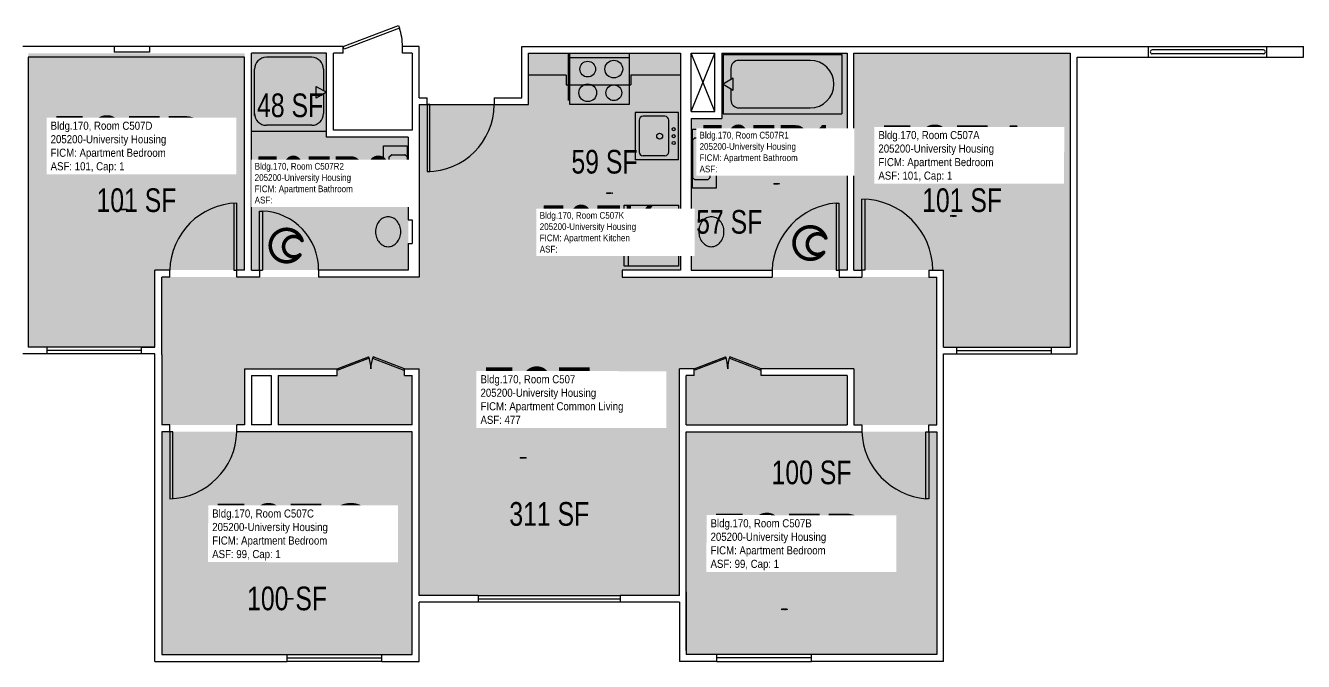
# Model space of a CAD drawing. Header units: inches. Extents: x -88 to 3164, y -86 to 1653.
# Drawn here: x 2012 to 2661, y -52 to 271 of the extents above; entities that cross this region are included whole.
import ezdxf
from ezdxf.enums import TextEntityAlignment as Align

# ---------------------------------------------------------------- set-up
doc = ezdxf.new("R2010")
doc.units = ezdxf.units.IN
doc.header["$LTSCALE"] = 10
doc.header["$MEASUREMENT"] = 0
doc.layers.get('0').update_dxf_attribs({"linetype": 'CONTINUOUS'})
for name, color, linetype in [('A-DOOR', 2, 'CONTINUOUS'), ('A-FLOR', 3, 'CONTINUOUS'), ('A-GLAZ', 1, 'CONTINUOUS'), ('A-IDEN-ICON', 4, 'CONTINUOUS'), ('A-IDEN-RNUM', 7, 'CONTINUOUS'), ('A-IDEN-SNUM', 4, 'CONTINUOUS'), ('A-IDEN-VNUM', 4, 'CONTINUOUS'), ('A-WALL', 5, 'CONTINUOUS'), ('AREA-TEXT', 3, 'CONTINUOUS'), ('P-SANR-FIXT', 2, 'CONTINUOUS'), ('Rooms-Category-Color', 7, 'CONTINUOUS'), ('Rooms-College-Color', 7, 'CONTINUOUS'), ('Rooms-Department-Color', 7, 'CONTINUOUS'), ('Rooms-Division-Color', 7, 'CONTINUOUS'), ('Rooms-Information', 7, 'CONTINUOUS')]:
    doc.layers.add(name, color=color, linetype=linetype)
doc.styles.add('CP_AREA', font='arial.ttf', dxfattribs={"height": 15})
doc.styles.add('CP_ROOMVNUMBER', font='arial.ttf', dxfattribs={"width": 0.85, "height": 0.075})
doc.styles.add('ROOMSNUMBER', font='TXT.SHX', dxfattribs={"height": 1})

# ---------------------------------------------------------------- blocks, each defined once
blk = doc.blocks.new('CPBATH')
at = {"color": 0, "linetype": 'ByBlock', "const_width": 0.0127}
for points in [[(0.0571, 0.0168, 0.861492), (-0.0551, 0, 1)], [(-0.0551, 0, 0.726902), (0.0487, -0.0337, 1)], [(0.0571, 0.0168, 0.729002), (-0.0084, -0.0042, 1)], [(-0.0084, -0.0042, 0.609468), (0.0487, -0.0337, 1)]]:
    blk.add_lwpolyline(points, format="xyb", dxfattribs=at)
at = {"color": 0, "linetype": 'ByBlock', "const_width": 0.00637}
for points in [[(0.0544, 0.0152, 1), (0.0599, 0.0184, 1)], [(0.0459, -0.0353, 1), (0.0515, -0.0321, 1)]]:
    blk.add_lwpolyline(points, format="xyb", close=True, dxfattribs=at)

msp = doc.modelspace()

# ---------------------------------------------------------------- hatches: boundary and pattern name
at = {"layer": 'Rooms-Category-Color', "true_color": 0x728ef3}
for points in [[(2078.11, 107.7), (2013.86, 107.7), (2013.86, 256.7), (2123.61, 256.7), (2123.61, 146.7), (2078.11, 146.7)], [(2165.11, 256.7), (2165.11, 214.2), (2206.61, 214.2), (2206.61, 146.7), (2127.11, 146.7), (2127.11, 256.7)], [(2267.61, 256.7), (2344.61, 256.7), (2344.61, 146.7), (2267.61, 146.7)], [(2365.61, 256.7), (2429.11, 256.7), (2429.11, 146.7), (2350.11, 146.7), (2350.11, 223.7), (2365.61, 223.7)], [(2432.61, 256.7), (2542.36, 256.7), (2542.36, 107.7), (2478.11, 107.7), (2478.11, 146.7), (2432.61, 146.7)], [(2081.61, 68.2), (2081.61, 143.2), (2212.11, 143.2), (2212.11, 230.7), (2267.61, 230.7), (2267.61, 146.7), (2315.12, 146.7), (2315.12, 143.2), (2474.61, 143.2), (2474.61, 68.2), (2432.61, 68.2), (2432.61, 96.7), (2385.61, 96.7), (2385.61, 93.2), (2429.11, 93.2), (2429.11, 68.2), (2347.61, 68.2), (2347.61, 93.2), (2351.61, 93.2), (2351.61, 96.7), (2344.11, 96.7), (2344.11, -18.3), (2212.11, -18.3), (2212.11, 96.7), (2204.61, 96.7), (2204.61, 93.2), (2208.61, 93.2), (2208.61, 68.2), (2140.61, 68.2), (2140.61, 93.2), (2170.61, 93.2), (2170.61, 96.7), (2123.61, 96.7), (2123.61, 68.2)], [(2208.61, 64.7), (2081.61, 64.7), (2081.61, -48.3), (2208.61, -48.3)], [(2347.61, 64.7), (2474.61, 64.7), (2474.61, -48.3), (2347.61, -48.3)]]:
    msp.add_hatch(color=171, dxfattribs=at).paths.add_polyline_path(points)
at = {"layer": 'Rooms-College-Color', "true_color": 0xadadad}
for points in [[(2078.11, 107.7), (2013.86, 107.7), (2013.86, 256.7), (2123.61, 256.7), (2123.61, 146.7), (2078.11, 146.7)], [(2165.11, 256.7), (2165.11, 214.2), (2206.61, 214.2), (2206.61, 146.7), (2127.11, 146.7), (2127.11, 256.7)], [(2267.61, 256.7), (2344.61, 256.7), (2344.61, 146.7), (2267.61, 146.7)], [(2365.61, 256.7), (2429.11, 256.7), (2429.11, 146.7), (2350.11, 146.7), (2350.11, 223.7), (2365.61, 223.7)], [(2432.61, 256.7), (2542.36, 256.7), (2542.36, 107.7), (2478.11, 107.7), (2478.11, 146.7), (2432.61, 146.7)], [(2081.61, 68.2), (2081.61, 143.2), (2212.11, 143.2), (2212.11, 230.7), (2267.61, 230.7), (2267.61, 146.7), (2315.12, 146.7), (2315.12, 143.2), (2474.61, 143.2), (2474.61, 68.2), (2432.61, 68.2), (2432.61, 96.7), (2385.61, 96.7), (2385.61, 93.2), (2429.11, 93.2), (2429.11, 68.2), (2347.61, 68.2), (2347.61, 93.2), (2351.61, 93.2), (2351.61, 96.7), (2344.11, 96.7), (2344.11, -18.3), (2212.11, -18.3), (2212.11, 96.7), (2204.61, 96.7), (2204.61, 93.2), (2208.61, 93.2), (2208.61, 68.2), (2140.61, 68.2), (2140.61, 93.2), (2170.61, 93.2), (2170.61, 96.7), (2123.61, 96.7), (2123.61, 68.2)], [(2208.61, 64.7), (2081.61, 64.7), (2081.61, -48.3), (2208.61, -48.3)], [(2347.61, 64.7), (2474.61, 64.7), (2474.61, -48.3), (2347.61, -48.3)]]:
    msp.add_hatch(color=253, dxfattribs=at).paths.add_polyline_path(points)
at = {"layer": 'Rooms-Department-Color', "true_color": 0x604aed}
for points in [[(2078.11, 107.7), (2013.86, 107.7), (2013.86, 256.7), (2123.61, 256.7), (2123.61, 146.7), (2078.11, 146.7)], [(2165.11, 256.7), (2165.11, 214.2), (2206.61, 214.2), (2206.61, 146.7), (2127.11, 146.7), (2127.11, 256.7)], [(2267.61, 256.7), (2344.61, 256.7), (2344.61, 146.7), (2267.61, 146.7)], [(2365.61, 256.7), (2429.11, 256.7), (2429.11, 146.7), (2350.11, 146.7), (2350.11, 223.7), (2365.61, 223.7)], [(2432.61, 256.7), (2542.36, 256.7), (2542.36, 107.7), (2478.11, 107.7), (2478.11, 146.7), (2432.61, 146.7)], [(2081.61, 68.2), (2081.61, 143.2), (2212.11, 143.2), (2212.11, 230.7), (2267.61, 230.7), (2267.61, 146.7), (2315.12, 146.7), (2315.12, 143.2), (2474.61, 143.2), (2474.61, 68.2), (2432.61, 68.2), (2432.61, 96.7), (2385.61, 96.7), (2385.61, 93.2), (2429.11, 93.2), (2429.11, 68.2), (2347.61, 68.2), (2347.61, 93.2), (2351.61, 93.2), (2351.61, 96.7), (2344.11, 96.7), (2344.11, -18.3), (2212.11, -18.3), (2212.11, 96.7), (2204.61, 96.7), (2204.61, 93.2), (2208.61, 93.2), (2208.61, 68.2), (2140.61, 68.2), (2140.61, 93.2), (2170.61, 93.2), (2170.61, 96.7), (2123.61, 96.7), (2123.61, 68.2)], [(2208.61, 64.7), (2081.61, 64.7), (2081.61, -48.3), (2208.61, -48.3)], [(2347.61, 64.7), (2474.61, 64.7), (2474.61, -48.3), (2347.61, -48.3)]]:
    msp.add_hatch(color=173, dxfattribs=at).paths.add_polyline_path(points)
at = {"layer": 'Rooms-Division-Color', "true_color": 0x604aed}
for points in [[(2078.11, 107.7), (2013.86, 107.7), (2013.86, 256.7), (2123.61, 256.7), (2123.61, 146.7), (2078.11, 146.7)], [(2165.11, 256.7), (2165.11, 214.2), (2206.61, 214.2), (2206.61, 146.7), (2127.11, 146.7), (2127.11, 256.7)], [(2267.61, 256.7), (2344.61, 256.7), (2344.61, 146.7), (2267.61, 146.7)], [(2365.61, 256.7), (2429.11, 256.7), (2429.11, 146.7), (2350.11, 146.7), (2350.11, 223.7), (2365.61, 223.7)], [(2432.61, 256.7), (2542.36, 256.7), (2542.36, 107.7), (2478.11, 107.7), (2478.11, 146.7), (2432.61, 146.7)], [(2081.61, 68.2), (2081.61, 143.2), (2212.11, 143.2), (2212.11, 230.7), (2267.61, 230.7), (2267.61, 146.7), (2315.12, 146.7), (2315.12, 143.2), (2474.61, 143.2), (2474.61, 68.2), (2432.61, 68.2), (2432.61, 96.7), (2385.61, 96.7), (2385.61, 93.2), (2429.11, 93.2), (2429.11, 68.2), (2347.61, 68.2), (2347.61, 93.2), (2351.61, 93.2), (2351.61, 96.7), (2344.11, 96.7), (2344.11, -18.3), (2212.11, -18.3), (2212.11, 96.7), (2204.61, 96.7), (2204.61, 93.2), (2208.61, 93.2), (2208.61, 68.2), (2140.61, 68.2), (2140.61, 93.2), (2170.61, 93.2), (2170.61, 96.7), (2123.61, 96.7), (2123.61, 68.2)], [(2208.61, 64.7), (2081.61, 64.7), (2081.61, -48.3), (2208.61, -48.3)], [(2347.61, 64.7), (2474.61, 64.7), (2474.61, -48.3), (2347.61, -48.3)]]:
    msp.add_hatch(color=173, dxfattribs=at).paths.add_polyline_path(points)

# ---------------------------------------------------------------- linework, layer by layer
at = {"layer": 'A-DOOR'}
for p, q in [((2173.61, 260.2), (2201.68, 270.79)), ((2202.18, 269.46), (2174.11, 258.87)), ((2201.68, 270.79), (2202.18, 269.46)), ((2174.11, 258.87), (2173.61, 260.2)), ((2216.11, 230.7), (2216.11, 196.7)), ((2217.61, 230.7), (2216.11, 230.7)), ((2216.11, 230.7), (2250.11, 230.7)), ((2217.61, 196.7), (2217.61, 230.7)), ((2216.11, 196.7), (2217.61, 196.7)), ((2436.61, 146.7), (2436.61, 182.7)), ((2438.11, 182.7), (2438.11, 146.7)), ((2118.11, 180.7), (2118.11, 146.7)), ((2119.61, 146.7), (2119.61, 180.7)), ((2131.11, 176.7), (2132.61, 176.7)), ((2131.11, 146.7), (2131.11, 176.7)), ((2132.61, 176.7), (2132.61, 146.7)), ((2423.61, 180.7), (2425.11, 180.7)), ((2423.61, 180.7), (2423.61, 146.7)), ((2425.11, 146.7), (2425.11, 180.7)), ((2118.11, 146.7), (2119.61, 146.7)), ((2131.11, 146.7), (2132.61, 146.7)), ((2423.61, 146.7), (2425.11, 146.7)), ((2438.11, 146.7), (2436.61, 146.7)), ((2170.61, 96.7), (2186.48, 102.78)), ((2186.74, 102.12), (2170.86, 96.04)), ((2186.48, 102.78), (2186.74, 102.12)), ((2188.74, 102.78), (2188.48, 102.12)), ((2188.48, 102.12), (2204.36, 96.04)), ((2204.61, 96.7), (2188.74, 102.78)), ((2351.61, 96.7), (2367.48, 102.78)), ((2367.74, 102.12), (2351.86, 96.04)), ((2367.48, 102.78), (2367.74, 102.12)), ((2369.74, 102.78), (2369.48, 102.12)), ((2369.48, 102.12), (2385.36, 96.04)), ((2385.61, 96.7), (2369.74, 102.78)), ((2170.86, 96.04), (2170.61, 96.7)), ((2204.36, 96.04), (2204.61, 96.7)), ((2351.86, 96.04), (2351.61, 96.7)), ((2385.36, 96.04), (2385.61, 96.7)), ((2087.11, 64.7), (2085.61, 64.7)), ((2085.61, 64.7), (2085.61, 30.7)), ((2087.11, 30.7), (2087.11, 64.7)), ((2469.11, 30.7), (2469.11, 64.7)), ((2469.11, 64.7), (2470.61, 64.7)), ((2470.61, 64.7), (2470.61, 30.7)), ((2470.61, 30.7), (2469.11, 30.7))]:
    msp.add_line(p, q, dxfattribs=at)
for centre, radius, start, end in [((2176.42, 260.57), 27.2, 359.22408, 19.05218), ((2216.11, 230.7), 34, 270, 360), ((2436.61, 146.7), 36, 360, 90), ((2120.57, 145.74), 34.97, 91.57576, 178.42424), ((2131.34, 146.95), 29.77, 359.51034, 87.55206), ((2426.71, 145.2), 35.64, 94.99827, 177.58607), ((2170.61, 96.7), 17, 360, 20.97746), ((2204.61, 96.7), 17, 159.02254, 180), ((2351.61, 96.7), 17, 360, 20.97746), ((2385.61, 96.7), 17, 159.02254, 180), ((2084.65, 65.66), 34.97, 271.57576, 358.42424), ((2472.25, 66.23), 35.67, 182.4645, 264.95117)]:
    msp.add_arc(centre, radius, start, end, dxfattribs=at)
at = {"layer": 'A-FLOR'}
for p, q in [((2350.11, 227.2), (2362.11, 256.7)), ((2362.11, 227.2), (2350.11, 256.7)), ((2640.32, 258.44), (2583.88, 258.44)), ((2640.32, 256.44), (2583.88, 256.44))]:
    msp.add_line(p, q, dxfattribs=at)
at = {"layer": 'A-FLOR', "extrusion": (-0.000343011, -2.72905e-11, 1)}
msp.add_arc((2583.88, 257.44, -0.89), 1, 90, 270, dxfattribs=at)
at = {"layer": 'A-FLOR', "extrusion": (-0.000343011, -2.72906e-11, 1)}
msp.add_arc((2640.31, 257.44, -0.91), 1, 270, 90, dxfattribs=at)
at = {"layer": 'A-GLAZ'}
for p, q in [((2071.36, 107.7), (2023.36, 107.7)), ((2071.36, 105.95), (2023.36, 105.95)), ((2071.36, 104.2), (2023.36, 104.2)), ((2484.86, 107.7), (2532.86, 107.7)), ((2484.86, 105.95), (2532.86, 105.95)), ((2484.86, 104.2), (2532.86, 104.2)), ((2242.11, -18.3), (2314.11, -18.3)), ((2242.11, -20.05), (2314.11, -20.05)), ((2314.11, -21.8), (2242.11, -21.8)), ((2145.11, -48.3), (2193.11, -48.3)), ((2145.11, -50.05), (2193.11, -50.05)), ((2193.11, -51.8), (2145.11, -51.8)), ((2411.11, -48.3), (2363.11, -48.3)), ((2411.11, -50.05), (2363.11, -50.05)), ((2363.11, -51.8), (2411.11, -51.8))]:
    msp.add_line(p, q, dxfattribs=at)
at = {"layer": 'A-WALL'}
for p, q in [((2057.36, 260.2), (2011.11, 260.2)), ((2075.36, 260.2), (2057.36, 260.2)), ((2057.36, 260.2), (2057.36, 257.2)), ((2075.36, 260.2), (2075.36, 257.2)), ((2173.61, 260.2), (2075.36, 260.2)), ((2173.61, 256.7), (2173.61, 260.2)), ((2203.61, 256.7), (2203.61, 260.2)), ((2212.11, 260.2), (2203.61, 260.2)), ((2212.11, 234.2), (2212.11, 260.2)), ((2264.11, 234.2), (2264.11, 260.2)), ((2264.11, 260.2), (2545.11, 260.2)), ((2544.11, 260.2), (2581.88, 260.19)), ((2581.88, 260.19), (2581.88, 254.69)), ((2581.88, 260.19), (2641.88, 260.19)), ((2641.88, 260.19), (2641.88, 254.68)), ((2641.88, 260.19), (2660.61, 260.19)), ((2660.61, 254.69), (2660.61, 260.19)), ((2123.61, 254.7), (2013.86, 254.7)), ((2013.86, 254.7), (2013.86, 107.7)), ((2075.36, 257.2), (2057.36, 257.2)), ((2123.61, 146.7), (2123.61, 254.7)), ((2165.11, 256.7), (2127.11, 256.7)), ((2127.11, 146.7), (2127.11, 256.7)), ((2165.11, 214.2), (2165.11, 256.7)), ((2173.61, 256.7), (2168.61, 256.7)), ((2168.61, 217.7), (2168.61, 256.7)), ((2208.61, 256.7), (2203.61, 256.7)), ((2208.61, 256.7), (2208.61, 217.7)), ((2267.61, 256.7), (2344.61, 256.7)), ((2267.61, 230.7), (2267.61, 256.7)), ((2344.61, 256.7), (2344.61, 146.7)), ((2350.11, 256.7), (2362.11, 256.7)), ((2350.11, 227.2), (2350.11, 256.7)), ((2362.11, 227.2), (2362.11, 256.7)), ((2365.61, 256.7), (2429.11, 256.7)), ((2365.61, 256.7), (2365.61, 223.7)), ((2429.11, 256.7), (2429.11, 146.7)), ((2432.61, 256.7), (2542.36, 256.7)), ((2432.61, 146.7), (2432.61, 256.7)), ((2542.36, 256.7), (2542.36, 107.7)), ((2545.86, 104.2), (2545.88, 254.7)), ((2545.88, 254.7), (2581.88, 254.69)), ((2581.88, 254.69), (2641.88, 254.68)), ((2641.88, 254.69), (2660.61, 254.69)), ((2660.14, 254.69), (2660.61, 254.69)), ((2212.11, 234.2), (2216.11, 234.2)), ((2216.11, 230.7), (2216.11, 234.2)), ((2250.11, 234.2), (2264.11, 234.2)), ((2250.11, 234.2), (2250.11, 230.7)), ((2212.11, 230.7), (2212.11, 143.2)), ((2212.11, 230.7), (2216.11, 230.7)), ((2250.11, 230.7), (2267.61, 230.7)), ((2350.11, 227.2), (2362.11, 227.2)), ((2350.11, 223.7), (2365.61, 223.7)), ((2350.11, 223.7), (2350.11, 172.2)), ((2206.61, 214.2), (2165.11, 214.2)), ((2208.61, 217.7), (2168.61, 217.7)), ((2206.61, 214.2), (2206.61, 172.2)), ((2206.61, 172.2), (2208.61, 172.2)), ((2208.61, 172.2), (2208.61, 160.2)), ((2350.11, 172.2), (2348.1, 172.2)), ((2348.1, 172.2), (2348.1, 160.2)), ((2206.61, 160.2), (2206.61, 146.7)), ((2206.61, 160.2), (2208.61, 160.2)), ((2350.11, 160.2), (2348.1, 160.2)), ((2350.11, 160.2), (2350.11, 146.7)), ((2085.61, 146.7), (2078.11, 146.7)), ((2078.11, 107.7), (2078.11, 146.7)), ((2085.61, 143.2), (2081.61, 143.2)), ((2081.61, 103.7), (2081.61, 143.2)), ((2085.61, 143.2), (2085.61, 146.7)), ((2119.61, 143.2), (2119.61, 146.7)), ((2123.61, 146.7), (2119.61, 146.7)), ((2131.11, 143.2), (2119.61, 143.2)), ((2127.11, 146.7), (2131.11, 146.7)), ((2131.11, 146.7), (2131.11, 143.2)), ((2131.11, 146.7), (2131.11, 143.2)), ((2161.11, 146.7), (2161.11, 143.2)), ((2206.61, 146.7), (2161.11, 146.7)), ((2212.11, 143.2), (2161.11, 143.2)), ((2315.12, 146.7), (2315.12, 143.2)), ((2344.61, 146.7), (2315.12, 146.7)), ((2315.12, 143.2), (2344.61, 143.2)), ((2344.61, 143.2), (2391.11, 143.2)), ((2350.11, 146.7), (2391.11, 146.7)), ((2367.73, 146.7), (2387.11, 146.7)), ((2391.11, 146.7), (2391.11, 143.2)), ((2425.11, 146.7), (2425.11, 143.2)), ((2429.11, 146.7), (2425.11, 146.7)), ((2425.11, 143.2), (2436.61, 143.2)), ((2432.61, 146.7), (2436.61, 146.7)), ((2436.61, 146.7), (2436.61, 143.2)), ((2436.61, 146.7), (2436.61, 143.2)), ((2470.61, 146.7), (2470.61, 143.2)), ((2470.61, 146.7), (2478.11, 146.7)), ((2470.61, 143.2), (2474.61, 143.2)), ((2474.61, 104.2), (2474.61, 143.2)), ((2478.11, 107.7), (2478.11, 146.7)), ((2023.36, 104.2), (2011.11, 104.2)), ((2023.36, 107.7), (2013.86, 107.7)), ((2023.36, 104.2), (2023.36, 107.7)), ((2071.36, 107.7), (2078.11, 107.7)), ((2078.11, 107.7), (2071.36, 107.7)), ((2071.36, 104.2), (2071.36, 107.7)), ((2078.11, 104.2), (2071.36, 104.2)), ((2078.11, -51.8), (2078.11, 104.2)), ((2474.61, 68.2), (2474.61, 104.2)), ((2478.11, 107.7), (2484.86, 107.7)), ((2478.11, -51.8), (2478.11, 104.2)), ((2478.11, 104.2), (2484.86, 104.2)), ((2484.86, 104.2), (2484.86, 107.7)), ((2532.86, 107.7), (2542.36, 107.7)), ((2532.86, 104.2), (2532.86, 107.7)), ((2532.86, 104.2), (2545.11, 104.2)), ((2545.11, 104.2), (2545.86, 104.2)), ((2081.61, 103.7), (2081.61, 68.2)), ((2123.61, 96.7), (2170.61, 96.7)), ((2123.61, 96.7), (2123.61, 68.2)), ((2127.11, 93.2), (2137.11, 93.2)), ((2127.11, 93.2), (2127.11, 68.2)), ((2137.11, 93.2), (2137.11, 68.2)), ((2140.61, 93.2), (2170.61, 93.2)), ((2140.61, 93.2), (2140.61, 68.2)), ((2170.61, 93.2), (2170.61, 96.7)), ((2204.61, 93.2), (2204.61, 96.7)), ((2204.61, 96.7), (2212.11, 96.7)), ((2204.61, 93.2), (2208.61, 93.2)), ((2208.61, 68.2), (2208.61, 93.2)), ((2212.11, -18.3), (2212.11, 96.7)), ((2351.61, 96.7), (2344.11, 96.7)), ((2344.11, -18.3), (2344.11, 96.7)), ((2351.61, 93.2), (2347.61, 93.2)), ((2347.61, 68.2), (2347.61, 93.2)), ((2351.61, 93.2), (2351.61, 96.7)), ((2385.61, 93.2), (2385.61, 96.7)), ((2432.61, 96.7), (2385.61, 96.7)), ((2429.11, 93.2), (2385.61, 93.2)), ((2429.11, 93.2), (2429.11, 68.2)), ((2432.61, 96.7), (2432.61, 68.2)), ((2085.61, 68.2), (2081.61, 68.2)), ((2085.61, 64.7), (2085.61, 68.2)), ((2119.61, 64.7), (2119.61, 68.2)), ((2123.61, 68.2), (2119.61, 68.2)), ((2137.11, 68.2), (2127.11, 68.2)), ((2208.61, 68.2), (2140.61, 68.2)), ((2347.61, 68.2), (2429.11, 68.2)), ((2432.61, 68.2), (2436.61, 68.2)), ((2436.61, 68.2), (2436.61, 64.7)), ((2470.61, 68.2), (2474.61, 68.2)), ((2470.61, 64.7), (2470.61, 68.2)), ((2081.61, 64.7), (2081.61, -48.3)), ((2085.61, 64.7), (2081.61, 64.7)), ((2208.61, 64.7), (2119.61, 64.7)), ((2208.61, -16.55), (2208.61, 64.7)), ((2347.61, 64.7), (2436.61, 64.7)), ((2347.61, -16.55), (2347.61, 64.7)), ((2470.61, 64.7), (2474.61, 64.7)), ((2474.61, 64.7), (2474.61, -48.3)), ((2208.61, -48.3), (2208.61, -16.55)), ((2242.11, -18.3), (2212.11, -18.3)), ((2242.11, -18.3), (2242.11, -21.8)), ((2344.11, -18.3), (2314.11, -18.3)), ((2314.11, -18.3), (2314.11, -21.8)), ((2347.61, -16.55), (2347.61, -48.3)), ((2347.61, -46.3), (2347.61, -16.55)), ((2242.11, -21.8), (2212.11, -21.8)), ((2212.11, -51.8), (2212.11, -21.8)), ((2344.11, -21.8), (2314.11, -21.8)), ((2344.11, -21.8), (2344.11, -51.8)), ((2078.11, -51.8), (2145.11, -51.8)), ((2081.61, -48.3), (2145.11, -48.3)), ((2145.11, -51.8), (2145.11, -48.3)), ((2193.11, -48.3), (2208.61, -48.3)), ((2193.11, -51.8), (2193.11, -48.3)), ((2193.11, -51.8), (2212.11, -51.8)), ((2363.11, -51.8), (2344.11, -51.8)), ((2363.11, -48.3), (2347.61, -48.3)), ((2363.11, -51.8), (2363.11, -48.3)), ((2474.61, -48.3), (2411.11, -48.3)), ((2411.11, -51.8), (2411.11, -48.3)), ((2478.11, -51.8), (2411.11, -51.8))]:
    msp.add_line(p, q, dxfattribs=at)
at = {"layer": 'P-SANR-FIXT'}
for p, q in [((2157.61, 254.67), (2134.61, 254.67)), ((2287.61, 256.7), (2287.61, 232.7)), ((2288.61, 230.7), (2288.61, 256.7)), ((2288.61, 254.62), (2318.61, 254.62)), ((2318.61, 256.7), (2318.61, 230.7)), ((2366.23, 256.07), (2426.48, 256.07)), ((2366.23, 256.07), (2366.23, 226.07)), ((2410.42, 253.12), (2374.27, 253.12)), ((2426.48, 256.07), (2426.48, 226.07)), ((2128.61, 225.17), (2128.61, 248.67)), ((2163.61, 248.67), (2163.61, 237.78)), ((2370.25, 249.11), (2370.25, 243.39)), ((2159.91, 239.92), (2165.11, 236.92)), ((2159.91, 233.92), (2159.91, 239.92)), ((2286.61, 245.63), (2267.61, 245.63)), ((2286.61, 245.63), (2286.61, 240.7)), ((2286.61, 240.7), (2319.54, 240.7)), ((2319.54, 245.63), (2319.54, 240.7)), ((2344.61, 245.63), (2319.54, 245.63)), ((2371.43, 244.07), (2366.23, 241.07)), ((2366.23, 241.07), (2371.43, 238.07)), ((2371.43, 238.07), (2371.43, 244.07)), ((2165.11, 236.92), (2159.91, 233.92)), ((2163.61, 236.05), (2163.61, 226.17)), ((2370.25, 238.75), (2370.25, 233.04)), ((2318.61, 230.7), (2288.61, 230.7)), ((2374.27, 229.02), (2410.42, 229.02)), ((2343.7, 226.74), (2321.7, 226.74)), ((2321.7, 226.74), (2321.7, 202.74)), ((2323.7, 222.74), (2323.7, 206.74)), ((2336.7, 224.74), (2325.7, 224.74)), ((2338.7, 206.74), (2338.7, 222.74)), ((2343.7, 202.74), (2343.7, 226.74)), ((2366.23, 226.07), (2426.48, 226.07)), ((2127.11, 217.2), (2165.11, 217.2)), ((2157.61, 220.17), (2134.61, 220.17)), ((2350.73, 188.28), (2350.73, 218.28)), ((2350.73, 218.28), (2362.73, 218.28)), ((2362.73, 218.28), (2362.73, 188.28)), ((2193.98, 179.78), (2193.98, 209.78)), ((2193.98, 209.78), (2205.98, 209.78)), ((2205.98, 209.78), (2205.98, 179.78)), ((2351.61, 213.57), (2350.73, 212.7)), ((2350.73, 212.7), (2350.73, 193.87)), ((2358.56, 213.7), (2351.91, 213.7)), ((2358.75, 205.75), (2359.73, 209.2)), ((2359.73, 212.7), (2358.86, 213.57)), ((2359.73, 209.2), (2359.73, 212.7)), ((2196.98, 204.2), (2197.86, 205.07)), ((2196.98, 200.76), (2196.98, 204.2)), ((2198.16, 205.2), (2204.81, 205.2)), ((2205.11, 205.07), (2205.98, 204.2)), ((2205.98, 204.2), (2205.98, 185.37)), ((2343.7, 202.74), (2321.7, 202.74)), ((2336.7, 204.74), (2325.7, 204.74)), ((2358.73, 200.76), (2358.73, 205.64)), ((2197.97, 197.25), (2197, 200.64)), ((2197.98, 192.26), (2197.98, 197.14)), ((2359.73, 197.2), (2358.75, 200.64)), ((2359.73, 193.87), (2359.73, 197.2)), ((2196.98, 185.37), (2196.98, 188.64)), ((2197, 188.75), (2197.97, 192.14)), ((2362.73, 188.28), (2350.73, 188.28)), ((2350.86, 193.57), (2351.73, 192.7)), ((2351.73, 192.7), (2358.73, 192.7)), ((2358.73, 192.7), (2359.61, 193.57)), ((2197.98, 184.2), (2197.11, 185.07)), ((2204.81, 184.2), (2197.98, 184.2)), ((2205.86, 185.07), (2205.11, 184.32)), ((2205.98, 179.78), (2193.98, 179.78)), ((2316.11, 179.7), (2343.61, 179.7)), ((2316.11, 148.7), (2316.11, 179.7)), ((2318.36, 148.7), (2318.36, 179.7)), ((2343.61, 179.7), (2343.61, 148.7)), ((2343.61, 148.7), (2316.11, 148.7))]:
    msp.add_line(p, q, dxfattribs=at)
for centre, radius in [((2310.83, 248.69), 4.5), ((2297.61, 248.69), 4), ((2297.61, 236.7), 4.5), ((2310.83, 236.7), 4), ((2334.08, 214.7), 1.5), ((2341.2, 218.2), 0.791), ((2341.2, 214.7), 0.791), ((2341.2, 211.2), 0.791)]:
    msp.add_circle(centre, radius, dxfattribs=at)
for centre, radius, start, end in [((2134.61, 248.67), 6, 90, 180), ((2157.61, 248.67), 6, 360, 90), ((2374.27, 249.11), 4.02, 90, 180), ((2410.42, 241.07), 12.05, 270, 90), ((2374.27, 233.04), 4.02, 180, 270), ((2134.61, 226.17), 6, 180, 270), ((2157.61, 226.17), 6, 270, 360), ((2325.7, 222.74), 2, 90, 180), ((2336.7, 222.74), 2, 360, 90), ((2351.91, 213.28), 0.418, 90, 135), ((2358.56, 213.28), 0.418, 45, 90), ((2367.84, 202.54), 7.26, 129.47246, 153.29881), ((2368.68, 201.52), 8.59, 108.83538, 129.47246), ((2369.23, 199.9), 10.29, 90, 108.83538), ((2369.75, 202.34), 7.87, 71.16462, 93.77544), ((2369.25, 200.87), 9.43, 50.52754, 71.16462), ((2370.63, 202.54), 7.26, 26.70119, 50.52754), ((2187.47, 192.37), 9.43, 108.83538, 129.47246), ((2186.97, 193.84), 7.87, 86.22456, 108.83538), ((2187.48, 191.4), 10.29, 71.16462, 90), ((2188.03, 193.02), 8.59, 50.52754, 71.16462), ((2198.16, 204.78), 0.418, 90, 135), ((2204.81, 204.78), 0.418, 45, 90), ((2325.7, 206.74), 2, 180, 270), ((2336.7, 206.74), 2, 270, 360), ((2359.15, 205.64), 0.418, 164.0546, 180), ((2366.54, 203.2), 5.8, 153.29881, 180), ((2366.54, 203.2), 5.8, 180, 206.70119), ((2371.93, 203.2), 5.8, 360, 26.70119), ((2371.93, 203.2), 5.8, 333.29881, 360), ((2184.79, 194.7), 5.8, 153.29881, 180), ((2184.79, 194.7), 5.8, 180, 206.70119), ((2186.09, 194.04), 7.26, 129.47246, 153.29881), ((2188.88, 194.04), 7.26, 26.70119, 50.52754), ((2190.18, 194.7), 5.8, 360, 26.70119), ((2190.18, 194.7), 5.8, 333.29881, 360), ((2197.4, 200.76), 0.418, 180, 195.9454), ((2197.57, 197.14), 0.418, 360, 15.9454), ((2359.15, 200.76), 0.418, 180, 195.9454), ((2367.84, 203.85), 7.26, 206.70119, 230.52754), ((2368.68, 204.88), 8.59, 230.52754, 251.16462), ((2369.23, 206.49), 10.29, 251.16462, 270), ((2369.23, 206.49), 10.29, 270, 288.83538), ((2369.78, 204.88), 8.59, 288.83538, 309.47246), ((2370.63, 203.85), 7.26, 309.47246, 333.29881), ((2186.09, 195.35), 7.26, 206.70119, 230.52754), ((2186.93, 196.38), 8.59, 230.52754, 251.16462), ((2187.48, 197.99), 10.29, 251.16462, 270), ((2187.48, 197.99), 10.29, 270, 288.83538), ((2188.03, 196.38), 8.59, 288.83538, 309.47246), ((2188.88, 195.35), 7.26, 309.47246, 333.29881), ((2197.57, 192.26), 0.418, 344.0546, 360), ((2351.15, 193.87), 0.418, 180, 225), ((2359.32, 193.87), 0.418, 315, 360), ((2197.4, 185.37), 0.418, 180, 225), ((2204.81, 184.62), 0.418, 270, 315), ((2205.57, 185.37), 0.418, 315, 360), ((2198.99, 166.2), 9, 160.77064, 180), ((2197.71, 166.64), 7.65, 139.89909, 160.77064), ((2196.9, 167.32), 6.59, 116.19159, 139.89909), ((2196.38, 168.38), 5.42, 90, 116.19159), ((2196.38, 168.38), 5.42, 63.80841, 90), ((2195.87, 167.32), 6.59, 40.10091, 63.80841), ((2195.06, 166.64), 7.65, 19.22936, 40.10091), ((2193.78, 166.2), 9, 360, 19.22936), ((2362.92, 166.2), 9, 160.77064, 180), ((2361.65, 166.64), 7.65, 139.89909, 160.77064), ((2360.84, 167.32), 6.59, 116.19159, 139.89909), ((2360.32, 168.38), 5.42, 90, 116.19159), ((2360.32, 168.38), 5.42, 63.80841, 90), ((2359.8, 167.32), 6.59, 40.10091, 63.80841), ((2358.99, 166.64), 7.65, 19.22936, 40.10091), ((2357.72, 166.2), 9, 360, 19.22936), ((2198.99, 166.2), 9, 180, 199.22936), ((2197.71, 165.75), 7.65, 199.22936, 220.10091), ((2195.06, 165.75), 7.65, 319.89909, 340.77064), ((2193.78, 166.2), 9, 340.77064, 360), ((2362.92, 166.2), 9, 180, 199.22936), ((2361.65, 165.75), 7.65, 199.22936, 220.10091), ((2358.99, 165.75), 7.65, 319.89909, 340.77064), ((2357.72, 166.2), 9, 340.77064, 360), ((2196.9, 165.07), 6.59, 220.10091, 243.80841), ((2196.38, 164.02), 5.42, 243.80841, 270), ((2196.38, 164.02), 5.42, 270, 296.19159), ((2195.87, 165.07), 6.59, 296.19159, 319.89909), ((2360.84, 165.07), 6.59, 220.10091, 243.80841), ((2360.32, 164.02), 5.42, 243.80841, 270), ((2360.32, 164.02), 5.42, 270, 296.19159), ((2359.8, 165.07), 6.59, 296.19159, 319.89909)]:
    msp.add_arc(centre, radius, start, end, dxfattribs=at)

# ---------------------------------------------------------------- block references
at = {"layer": 'A-IDEN-ICON', "xscale": 144.0000000054812, "yscale": 144.0000000054812, "zscale": 144.0000000054812, "rotation": 0.9568004009583855}
for p in [(2410.17, 160.46), (2144.53, 159.18)]:
    msp.add_blockref('CPBATH', p, dxfattribs=at)

# ---------------------------------------------------------------- texts
at = {"layer": 'A-IDEN-RNUM', "style": 'ROOMSNUMBER'}
for s, p in [('0507-R2', (2162.06, 193.17)), ('0507-R1', (2391.87, 190.25)), ('0507-K0', (2307.13, 185.53))]:
    msp.add_text(s, height=0.36, dxfattribs=at).set_placement(p)
for s, rotation, p in [('0507-D0', 359.98, (2060.92, 177.31)), ('0507-A0', 359.97609, (2481.49, 174)), ('0507-00', 359.98, (2263.27, 51.32)), ('0507-C0', 359.97609, (2145.1, -20.18)), ('0507-B0', 359.98, (2395.8, -25.54))]:
    msp.add_text(s, height=0.36, rotation=rotation, dxfattribs=at).set_placement(p)
at = {"layer": 'A-IDEN-SNUM', "style": 'ROOMSNUMBER'}
for s, p in [('1700C507R2', (2162.06, 193.17)), ('1700C507R1', (2391.87, 190.25)), ('1700C507K0', (2307.13, 185.53))]:
    msp.add_text(s, height=0.36, dxfattribs=at).set_placement(p)
for s, rotation, p in [('1700C507D0', 359.98, (2060.92, 177.31)), ('1700C507A0', 359.97609, (2481.49, 174)), ('1700C50700', 359.98, (2263.27, 51.32)), ('1700C507C0', 359.97609, (2145.1, -20.18)), ('1700C507B0', 359.98, (2395.8, -25.54))]:
    msp.add_text(s, height=0.36, rotation=rotation, dxfattribs=at).set_placement(p)
at = {"layer": 'A-IDEN-VNUM', "style": 'CP_ROOMVNUMBER', "width": 0.85}
for s, rotation, p in [('507D', 359.97609, (2025.2, 196.11)), ('507A', 359.98014, (2445.03, 191.37)), ('507', 359.97609, (2243.23, 68.68)), ('507C', 359.97609, (2107.15, -0.61)), ('507B', 359.97609, (2359.9, -5.57))]:
    msp.add_text(s, height=28.8, rotation=rotation, dxfattribs=at).set_placement(p)
at = {"layer": 'A-IDEN-VNUM', "style": 'CP_ROOMVNUMBER'}
for s, width, p in [('507R1', 0.7, (2354.34, 196.26)), ('507R2', 0.7, (2128.69, 180.48)), ('507K', 0.75, (2273.27, 155.59, 0))]:
    msp.add_text(s, height=24, dxfattribs=dict(at, width=width)).set_placement(p)
at = {"layer": 'AREA-TEXT', "style": 'CP_AREA', "width": 0.75}
for s, p in [('48 SF', (2146.67, 230.33)), ('59 SF', (2306.11, 201.7)), ('101 SF', (2068.73, 182.2)), ('101 SF', (2487.48, 182.2)), ('57 SF', (2369.38, 171.2)), ('100 SF', (2411.11, 44.11)), ('311 SF', (2278.11, 23.04)), ('100 SF', (2145.11, -19.83))]:
    msp.add_text(s, height=12, dxfattribs=at).set_placement(p, align=Align.MIDDLE_CENTER)

# ---------------------------------------------------------------- next in the draw order: texts
at = {"layer": 'Rooms-Information', "char_height": 4.1143, "width": 92.16, "attachment_point": 7, "style": 'CP_ROOMVNUMBER', "bg_fill": 3, "box_fill_scale": 1.5, "bg_fill_color": 256, "bg_fill_true_color": 13158600, "bg_fill_transparency": 0}
for s, insert, rotation in [('Bldg.170, Room C507D^M^J205200-University Housing^M^JFICM: Apartment Bedroom^M^JASF: 101, Cap: 1', (2025.2, 196.11), 359.97609), ('Bldg.170, Room C507A^M^J205200-University Housing^M^JFICM: Apartment Bedroom^M^JASF: 101, Cap: 1', (2445.03, 191.37), 359.98014), ('Bldg.170, Room C507^M^J205200-University Housing^M^JFICM: Apartment Common Living^M^JASF: 477', (2243.23, 68.68), 359.97609), ('Bldg.170, Room C507C^M^J205200-University Housing^M^JFICM: Apartment Bedroom^M^JASF: 99, Cap: 1', (2107.15, -0.61), 359.97609), ('Bldg.170, Room C507B^M^J205200-University Housing^M^JFICM: Apartment Bedroom^M^JASF: 99, Cap: 1', (2359.9, -5.57), 359.97609)]:
    msp.add_mtext(s, dxfattribs=dict(at, insert=insert, rotation=rotation))
at = {"layer": 'Rooms-Information', "char_height": 3.4286, "width": 76.8, "attachment_point": 7, "style": 'CP_ROOMVNUMBER', "bg_fill": 3, "box_fill_scale": 1.5, "bg_fill_color": 256, "bg_fill_true_color": 13158600, "bg_fill_transparency": 0}
for s, insert in [('Bldg.170, Room C507R1^M^J205200-University Housing^M^JFICM: Apartment Bathroom^M^JASF: ', (2354.34, 196.26)), ('Bldg.170, Room C507R2^M^J205200-University Housing^M^JFICM: Apartment Bathroom^M^JASF: ', (2128.69, 180.48)), ('Bldg.170, Room C507K^M^J205200-University Housing^M^JFICM: Apartment Kitchen^M^JASF: ', (2273.27, 155.59, 0))]:
    msp.add_mtext(s, dxfattribs=dict(at, insert=insert))

doc.saveas('drawing.dxf')
